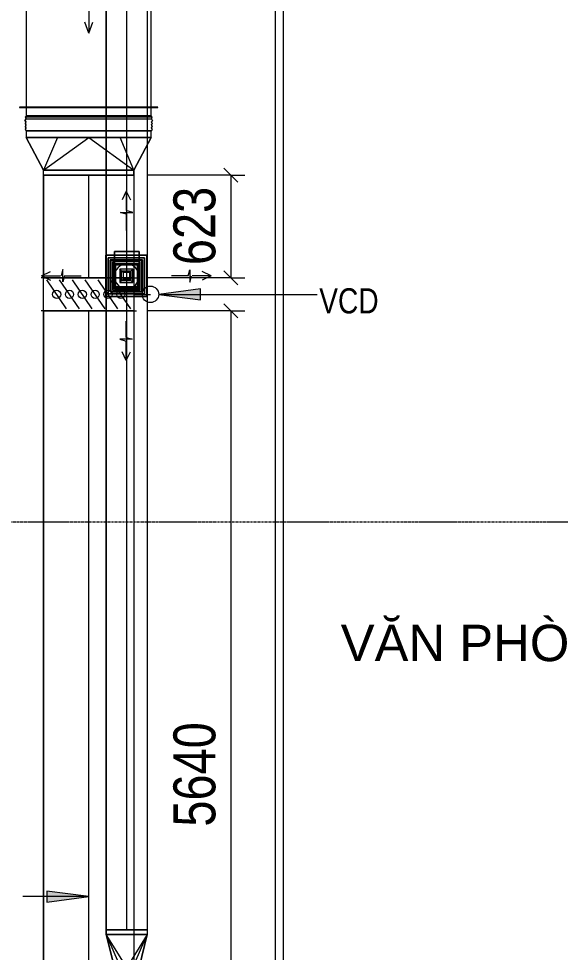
# Model space of a CAD drawing. Header units: millimetres. Extents: x -22227 to 20275, y 15053 to 61060.
# Drawn here: x 7230 to 10521, y 48825 to 54494 of the extents above; entities that cross this region are included whole.
import ezdxf

# ---------------------------------------------------------------- set-up
doc = ezdxf.new("R2010")
doc.units = ezdxf.units.MM
doc.linetypes.add('Grid Line', pattern=[22.225, 12.7, -3.175, 3.175, -3.175])
for name, color, linetype, lineweight in [('A-ANNO-DIMS', 7, 'Continuous', 9), ('A-ANNO-DIMS-170', 7, 'Continuous', 9), ('A-AREA-IDEN', 7, 'Continuous', 9), ('A-DETL-GENF', 7, 'Continuous', 5), ('A-GENM', 7, 'Continuous', 5), ('A-WALL', 7, 'Continuous', 9), ('M-EQPM', 7, 'Continuous', 5), ('M-HVAC-CDFF', 7, 'Continuous', 5), ('M-HVAC-DUCT', 7, 'Continuous', 18), ('M-HVAC-DUCT-CNTR', 7, 'Continuous', 5), ('M-HVAC-DUCT-IDEN', 7, 'Continuous', 9), ('S-GRID', 7, 'Continuous', 9)]:
    doc.layers.add(name, color=color, linetype=linetype, lineweight=lineweight)
doc.styles.add('Arial_2', font='arial.ttf', dxfattribs={"width": 0.8, "height": 153})
doc.styles.add('Arial_3', font='arial.ttf', dxfattribs={"width": 0.8, "height": 255})
doc.styles.add('Arial_4', font='arial.ttf', dxfattribs={"height": 221})
doc.dimstyles.new('AK_DIM_2_0_Arial_đỏ', dxfattribs={"dimscale": 304.8, "dimtxt": 260.166147, "dimasz": 0.278871, "dimexe": 0.278871, "dimexo": 0.278871, "dimgap": 0.055774, "dimtad": 1, "dimdec": 0, "dimzin": 0, "dimdsep": 46, "dimtxsty": 'Arial_3', "dimblk1": 'OBLIQUE', "dimblk2": 'OBLIQUE', "dimsah": 1, "dimcen": 0.09, "dimadec": 0, "dimazin": 0, "dimtfac": 1, "dimtdec": 4, "dimtix": 1, "dimtmove": 0, "dimatfit": 3, "dimfxl": 1, "dimtvp": 1, "dimtolj": 1, "dimtzin": 0, "dimarcsym": 2})

# ---------------------------------------------------------------- blocks, each defined once
blk = doc.blocks.new('AK-SGS-M3-A_rvt-1-MẶT BẰNG HỆ THỐNG GIÓ TƯƠI')
at = {"layer": 'A-WALL', "color": 253, "true_color": 0xaaaaaa}
for p, q in [((8788.9, 58116.9), (8788.9, 45066.9)), ((8838.9, 45066.9), (8838.9, 57756.9))]:
    blk.add_line(p, q, dxfattribs=at)
at = {"layer": 'A-WALL', "color": 254, "true_color": 0xcccccc}
for p, q in [((8788.9, 58116.9), (8788.9, 45066.9)), ((8838.9, 45066.9), (8838.9, 57756.9))]:
    blk.add_line(p, q, dxfattribs=at)
blk = doc.blocks.new('01_DSC_SAD_Asli_1 ROD Connector_Horizontal_ - FAF 250X250-2073749-MẶT BẰNG HỆ THỐNG GIÓ TƯƠI')
at = {"layer": 'A-GENM', "color": 4, "true_color": 0x00ffff}
for p, q in [((0, 515), (-25.4, 460.6)), ((0, 515), (25.4, 460.6)), ((0, 515), (0, 400)), ((-36.1, 385.4), (38.7, 385.4)), ((0, 375), (-36.1, 385.4)), ((38.7, 385.4), (0, 396.4)), ((0, 375), (0, 275)), ((-515, 0), (-460.6, 25.4)), ((-385.4, 38.7), (-396.4, 0)), ((-385.4, -36.1), (-385.4, 38.7)), ((375, 0), (385.4, 36.1)), ((385.4, 36.1), (385.4, -38.7)), ((515, 0), (460.6, 25.4)), ((-515, 0), (-460.6, -25.4)), ((-515, 0), (-400, 0)), ((-375, 0), (-385.4, -36.1)), ((-375, 0), (-275, 0)), ((375, 0), (275, 0)), ((385.4, -38.7), (396.4, 0)), ((515, 0), (400, 0)), ((515, 0), (460.6, -25.4)), ((0, -375), (0, -275)), ((-38.7, -385.4), (0, -396.4)), ((36.1, -385.4), (-38.7, -385.4)), ((0, -375), (36.1, -385.4)), ((0, -515), (0, -400)), ((0, -515), (-25.4, -460.6)), ((0, -515), (25.4, -460.6))]:
    blk.add_line(p, q, dxfattribs=at)
at = {"layer": 'M-HVAC-CDFF', "color": 4, "true_color": 0x00ffff}
for p, q in [((125, 125), (-125, 125)), ((-125, 125), (-125, -125)), ((-125, -125), (-125, 125)), ((-125, 125), (125, 125)), ((125, -125), (125, 125)), ((125, 125), (125, -125)), ((110, 110), (-110, 110)), ((-110, 110), (-110, -110)), ((-110, -110), (-110, 110)), ((-110, 110), (110, 110)), ((98, 98), (-98, 98)), ((-98, 98), (-98, -98)), ((-98, -98), (-98, 98)), ((-98, 98), (98, 98)), ((-95, -95), (-95, 95)), ((-95, 95), (95, 95)), ((95, 95), (-95, 95)), ((-95, 95), (-95, -95)), ((-95, -95), (-95, 95)), ((-95, 95), (95, 95)), ((95, 95), (-95, 95)), ((-95, 95), (-95, -95)), ((-85, 85), (-85, -85)), ((85, 85), (-85, 85)), ((-75, -75), (-75, 75)), ((-75, -75), (-75, 75)), ((75, 75), (-75, 75)), ((75, 75), (-75, 75)), ((-65, 65), (-65, -65)), ((-65, 65), (65, 65)), ((65, -65), (65, 65)), ((75, 75), (75, -75)), ((75, 75), (75, -75)), ((85, -85), (85, 85)), ((95, 95), (95, -95)), ((95, -95), (95, 95)), ((95, 95), (95, -95)), ((95, -95), (95, 95)), ((98, -98), (98, 98)), ((98, 98), (98, -98)), ((110, -110), (110, 110)), ((110, 110), (110, -110)), ((-40, 40), (-40, -40)), ((40, 40), (-40, 40)), ((-30, -30), (-30, 30)), ((-30, -30), (-30, 30)), ((30, 30), (-30, 30)), ((30, 30), (-30, 30)), ((-20, 20), (-20, -20)), ((-20, 20), (20, 20)), ((20, -20), (20, 20)), ((30, 30), (30, -30)), ((30, 30), (30, -30)), ((40, -40), (40, 40)), ((-40, -40), (40, -40)), ((30, -30), (-30, -30)), ((30, -30), (-30, -30)), ((-20, -20), (20, -20)), ((-110, -110), (110, -110)), ((110, -110), (-110, -110)), ((-98, -98), (98, -98)), ((98, -98), (-98, -98)), ((95, -95), (-95, -95)), ((-95, -95), (95, -95)), ((95, -95), (-95, -95)), ((-95, -95), (95, -95)), ((-85, -85), (85, -85)), ((75, -75), (-75, -75)), ((75, -75), (-75, -75)), ((-65, -65), (65, -65)), ((-125, -125), (125, -125)), ((125, -125), (-125, -125))]:
    blk.add_line(p, q, dxfattribs=at)
for points in [[(-75, 75), (-76.2, 76.2), (-79.1, 79.1), (-82.9, 82.9), (-85, 85)], [(-75, 75), (-72.7, 72.7), (-68.7, 68.7), (-66, 66), (-65, 65)], [(65, 65), (66, 66), (68.7, 68.7), (72.7, 72.7), (75, 75)], [(85, 85), (82.9, 82.9), (79.1, 79.1), (76.2, 76.2), (75, 75)], [(-30, 30), (-31.2, 31.2), (-34.1, 34.1), (-37.9, 37.9), (-40, 40)], [(-30, 30), (-27.7, 27.7), (-23.7, 23.7), (-21, 21), (-20, 20)], [(20, 20), (21, 21), (23.7, 23.7), (27.7, 27.7), (30, 30)], [(40, 40), (37.9, 37.9), (34.1, 34.1), (31.2, 31.2), (30, 30)], [(-30, -30), (-31.2, -31.2), (-34.1, -34.1), (-37.9, -37.9), (-40, -40)], [(-30, -30), (-27.7, -27.7), (-23.7, -23.7), (-21, -21), (-20, -20)], [(30, -30), (27.7, -27.7), (23.7, -23.7), (21, -21), (20, -20)], [(30, -30), (31.2, -31.2), (34.1, -34.1), (37.9, -37.9), (40, -40)], [(-75, -75), (-76.2, -76.2), (-79.1, -79.1), (-82.9, -82.9), (-85, -85)], [(-75, -75), (-72.7, -72.7), (-68.7, -68.7), (-66, -66), (-65, -65)], [(75, -75), (72.7, -72.7), (68.7, -68.7), (66, -66), (65, -65)], [(75, -75), (76.2, -76.2), (79.1, -79.1), (82.9, -82.9), (85, -85)]]:
    blk.add_open_spline(points, degree=3, dxfattribs=at)
blk = doc.blocks.new('03_DSC_Fan _axial_ - 760X780-1828072-MẶT BẰNG HỆ THỐNG GIÓ TƯƠI')
at = {"layer": 'M-EQPM', "color": 4, "true_color": 0x00ffff}
for p, q in [((52, 420), (50, 420)), ((50, 420), (50, -420)), ((50, 420), (50, -420)), ((52, -420), (52, 420)), ((52, -420), (52, 420)), ((730, 420), (728, 420)), ((728, 420), (728, -420)), ((728, 420), (728, -420)), ((730, -420), (730, 420)), ((730, -420), (730, 420)), ((-90.6, -380.4), (-90.6, 380.4)), ((-90.6, -380.4), (-90.6, 380.4)), ((-90.6, 379), (-90.6, -379)), ((-90.6, 379), (-90.6, -379)), ((-7.2, 386.2), (-17.4, 380.4)), ((-17.4, 380.4), (-17.4, -380.4)), ((-17.4, 380.4), (-17.4, -380.4)), ((0, 379), (-7.2, 386.2)), ((-7.2, -386.2), (-7.2, 386.2)), ((-7.2, -386.2), (-7.2, 386.2)), ((780, 380), (0, 380)), ((0, 380), (0, -380)), ((0, 380), (0, -380)), ((0, 379), (0, -379)), ((0, 379), (0, -379)), ((0, -378), (0, 378)), ((0, -378), (0, 378)), ((50, -379), (50, 379)), ((50, -379), (50, 379)), ((52, 379), (52, -379)), ((52, 379), (52, -379)), ((728, -379), (728, 379)), ((728, -379), (728, 379)), ((730, 379), (730, -379)), ((730, 379), (730, -379)), ((787.2, 386.2), (780, 379)), ((780, -380), (780, 380)), ((780, -380), (780, 380)), ((780, -379), (780, 379)), ((780, -379), (780, 379)), ((780, 378), (780, -378)), ((780, 378), (780, -378)), ((797.4, 380.4), (787.2, 386.2)), ((787.2, 386.2), (787.2, -386.2)), ((787.2, 386.2), (787.2, -386.2)), ((797.4, -380.4), (797.4, 380.4)), ((797.4, -380.4), (797.4, 380.4)), ((870.6, 380.4), (870.6, -380.4)), ((870.6, 380.4), (870.6, -380.4)), ((870.6, -379), (870.6, 379)), ((870.6, -379), (870.6, 379)), ((102, 0), (277.3, 0)), ((277.3, 0), (211.5, 23.9)), ((277.3, 0), (211.5, -23.9)), ((-17.4, -380.4), (-7.2, -386.2)), ((-7.2, -386.2), (0, -379)), ((0, -380), (780, -380)), ((780, -379), (787.2, -386.2)), ((787.2, -386.2), (797.4, -380.4)), ((50, -420), (52, -420)), ((728, -420), (730, -420))]:
    blk.add_line(p, q, dxfattribs=at)
at = {"layer": 'M-EQPM', "color": 4, "true_color": 0x00ffff, "flags": 128}
for points in [[(-90.6, 380.4), (-83, 384.1), (-77.7, 383.5), (-74.7, 382.2), (-72.9, 381.8), (-70.9, 382.5), (-68.4, 384), (-65.1, 384.9), (-61.3, 384.3), (-57.4, 382.9), (-54.2, 381.9), (-52.1, 382.2), (-50.4, 383.4), (-48.5, 384.7), (-45.8, 385.1), (-42.3, 383.7), (-38.9, 381.9), (-36.8, 381.6), (-34.9, 382.9), (-32.2, 385.6), (-29.5, 387.5), (-26, 386.4), (-17.4, 380.4)], [(-17.4, 380.4), (-26, 386.4), (-29.5, 387.5), (-32.2, 385.6), (-34.9, 382.9), (-36.8, 381.6), (-38.9, 381.9), (-42.3, 383.7), (-45.8, 385.1), (-48.5, 384.7), (-50.4, 383.4), (-52.1, 382.2), (-54.2, 381.9), (-57.4, 382.9), (-61.3, 384.3), (-65.1, 384.9), (-68.4, 384), (-70.9, 382.5), (-72.9, 381.8), (-74.7, 382.2), (-77.7, 383.5), (-83, 384.1), (-90.6, 380.4)], [(-50.8, 383.1), (-49.4, 384.2), (-48.6, 384.7), (-47.9, 385), (-47.2, 385.1), (-46.6, 385.2), (-45.9, 385.1), (-44.5, 384.8), (-37.4, 381.5), (-37, 381.5), (-36.5, 381.7), (-36.1, 381.9), (-35.2, 382.7), (-31.1, 386.5), (-30.1, 387.2), (-29.8, 387.4)], [(797.4, 380.4), (806.1, 386.4), (809.6, 387.5), (812.3, 385.5), (815, 382.9), (816.9, 381.5), (819, 381.9), (822.4, 383.8), (826, 385.1), (828.6, 384.7), (830.5, 383.3), (832.2, 382.2), (834.4, 381.9), (837.7, 383), (841.6, 384.4), (845.4, 384.9), (848.6, 383.9), (851.1, 382.4), (853, 381.7), (854.9, 382.4), (858, 383.9), (863.2, 384.7), (870.6, 380.4)], [(870.6, 380.4), (863.2, 384.7), (858, 383.9), (854.9, 382.4), (853, 381.7), (851.1, 382.4), (848.6, 383.9), (845.4, 384.9), (841.6, 384.4), (837.7, 383), (834.4, 381.9), (832.2, 382.2), (830.5, 383.3), (828.6, 384.7), (826, 385.1), (822.4, 383.8), (819, 381.9), (816.9, 381.5), (815, 382.9), (812.3, 385.5), (809.6, 387.5), (806.1, 386.4), (797.4, 380.4)], [(834.4, 381.9), (835.9, 382.3), (840.9, 384.2), (844.1, 384.9), (846, 384.8), (847.6, 384.3), (851.2, 382.4), (852.3, 381.9), (852.8, 381.7), (853.2, 381.8), (853.7, 381.9), (855.9, 382.9), (858.2, 384), (859.2, 384.4)], [(-17.4, -380.4), (-26, -386.4), (-29.5, -387.5), (-32.2, -385.6), (-34.9, -382.9), (-36.8, -381.6), (-38.9, -381.9), (-42.3, -383.7), (-45.8, -385.1), (-48.5, -384.7), (-50.4, -383.4), (-52.1, -382.2), (-54.2, -381.9), (-57.4, -382.9), (-61.3, -384.3), (-65.1, -384.9), (-68.4, -384), (-70.9, -382.5), (-72.9, -381.8), (-74.7, -382.2), (-77.7, -383.5), (-83, -384.1), (-90.6, -380.4)], [(-90.6, -380.4), (-83, -384.1), (-77.7, -383.5), (-74.7, -382.2), (-72.9, -381.8), (-70.9, -382.5), (-68.4, -384), (-65.1, -384.9), (-61.3, -384.3), (-57.4, -382.9), (-54.2, -381.9), (-52.1, -382.2), (-50.4, -383.4), (-48.5, -384.7), (-45.8, -385.1), (-42.3, -383.7), (-38.9, -381.9), (-36.8, -381.6), (-34.9, -382.9), (-32.2, -385.6), (-29.5, -387.5), (-26, -386.4), (-17.4, -380.4)], [(-50.8, -383.1), (-49.4, -384.2), (-48.6, -384.7), (-47.9, -385), (-47.2, -385.1), (-46.6, -385.2), (-45.9, -385.1), (-44.5, -384.8), (-37.4, -381.5), (-37, -381.5), (-36.5, -381.7), (-36.1, -381.9), (-35.2, -382.7), (-31.1, -386.5), (-30.1, -387.2), (-29.8, -387.4)], [(870.6, -380.4), (863.2, -384.7), (858, -383.9), (854.9, -382.4), (853, -381.7), (851.1, -382.4), (848.6, -383.9), (845.4, -384.9), (841.6, -384.4), (837.7, -383), (834.4, -381.9), (832.2, -382.2), (830.5, -383.3), (828.6, -384.7), (826, -385.1), (822.4, -383.8), (819, -381.9), (816.9, -381.5), (815, -382.9), (812.3, -385.5), (809.6, -387.5), (806.1, -386.4), (797.4, -380.4)], [(797.4, -380.4), (806.1, -386.4), (809.6, -387.5), (812.3, -385.5), (815, -382.9), (816.9, -381.5), (819, -381.9), (822.4, -383.8), (826, -385.1), (828.6, -384.7), (830.5, -383.3), (832.2, -382.2), (834.4, -381.9), (837.7, -383), (841.6, -384.4), (845.4, -384.9), (848.6, -383.9), (851.1, -382.4), (853, -381.7), (854.9, -382.4), (858, -383.9), (863.2, -384.7), (870.6, -380.4)], [(834.4, -381.9), (835.9, -382.3), (840.9, -384.2), (844.1, -384.9), (846, -384.8), (847.6, -384.3), (851.2, -382.4), (852.3, -381.9), (852.8, -381.7), (853.2, -381.8), (853.7, -381.9), (855.9, -382.9), (858.2, -384), (859.2, -384.4)]]:
    blk.add_lwpolyline(points, dxfattribs=at)
blk = doc.blocks.new('ConThu_VuongTron_NepC1 - Standard-2217751-MẶT BẰNG HỆ THỐNG GIÓ TƯƠI')
at = {"layer": 'M-HVAC-DUCT', "color": 4, "true_color": 0x00ffff}
for p, q in [((0, 275), (200, 380)), ((200, 380), (0, 275)), ((200, 0), (200, 380)), ((200, 0), (200, 380)), ((240, 380), (200, 380)), ((200, 380), (200, 0)), ((200, 380), (200, 0)), ((240, 0), (240, 380)), ((240, 0), (240, 380)), ((-30, -275), (-30, 275)), ((-30, 275), (-30, -275)), ((-30, 275), (0, 275)), ((-30, 275), (0, 275)), ((0, 275), (0, -275)), ((0, -275), (0, 275)), ((0, 275), (200, 0)), ((200, 190), (0, 275)), ((0, -275), (0, 275)), ((0, 275), (0, -275)), ((200, -380), (200, 0)), ((200, -380), (200, 0)), ((200, 0), (200, -380)), ((240, -380), (240, 0)), ((240, -380), (240, 0)), ((200, 0), (0, -275)), ((200, 0), (200, -380)), ((0, -275), (200, -190)), ((0, -275), (-30, -275)), ((-30, -275), (0, -275)), ((0, -275), (200, -380)), ((200, -380), (0, -275)), ((200, -380), (240, -380))]:
    blk.add_line(p, q, dxfattribs=at)
blk = doc.blocks.new('VanGio_ChuNhat_TrucVit - VCD-2432173-MẶT BẰNG HỆ THỐNG GIÓ TƯƠI')
at = {"layer": 'A-DETL-GENF', "color": 4, "true_color": 0x00ffff}
for p, q in [((-100, 275), (-100, 290)), ((100, 275), (100, 290)), ((-100, 275), (100, 275)), ((-100, -275), (-100, 275)), ((-87.5, 135), (87.5, 255)), ((100, 275), (100, -275)), ((-87.5, 57), (87.5, 177)), ((-87.5, -21), (87.5, 99)), ((-87.5, -99), (87.5, 21)), ((-87.5, -177), (87.5, -57)), ((-87.5, -255), (87.5, -135)), ((100, -275), (-100, -275)), ((-100, -275), (-100, -290)), ((0, -275), (0, -375)), ((100, -275), (100, -290))]:
    blk.add_line(p, q, dxfattribs=at)
for centre, radius in [((0, 195), 25), ((0, 117), 25), ((0, 39), 25), ((0, -39), 25), ((0, -117), 25), ((0, -195), 25), ((0, -375), 50)]:
    blk.add_circle(centre, radius, dxfattribs=at)
blk = doc.blocks.new('ChanRe_VuongTron_TDC - Standard-2479839-MẶT BẰNG HỆ THỐNG GIÓ TƯƠI')
at = {"layer": 'M-HVAC-DUCT', "color": 4, "true_color": 0x00ffff}
for p, q in [((7961.4, 53079.9), (7811.4, 53079.9)), ((7811.4, 52929.9), (7811.4, 53079.9)), ((7811.4, 53079.9), (7811.4, 52854.9)), ((7811.4, 52854.9), (7811.4, 53079.9)), ((7811.4, 53079.9), (7811.4, 52854.9)), ((7811.4, 53079.9), (7961.4, 53079.9)), ((7961.4, 53079.9), (7811.4, 53079.9)), ((7961.4, 53079.9), (7961.4, 52929.9)), ((7961.4, 52854.9), (7961.4, 53079.9)), ((7961.4, 53079.9), (7961.4, 52854.9)), ((7961.4, 52854.9), (7961.4, 53079.9)), ((7811.4, 52854.9), (7811.4, 52929.9)), ((7961.4, 52854.9), (7961.4, 52929.9)), ((7811.4, 52854.9), (7961.4, 52854.9)), ((7961.4, 52854.9), (7811.4, 52854.9)), ((7811.4, 52854.9), (7961.4, 52854.9))]:
    blk.add_line(p, q, dxfattribs=at)
for start, end in [(0, 180), (90, 270), (90, 270), (270, 90), (270, 90), (180, 360)]:
    blk.add_arc((7886.4, 52929.9), 75, start, end, dxfattribs=at)
blk = doc.blocks.new('ConThu_VuongTron_NepC1 - Standard-2481008-MẶT BẰNG HỆ THỐNG GIÓ TƯƠI')
at = {"layer": 'M-HVAC-DUCT', "color": 4, "true_color": 0x00ffff}
for p, q in [((-30, -125), (-30, 125)), ((-30, 125), (-30, -125)), ((-30, 125), (0, 125)), ((-30, 125), (0, 125)), ((0, 125), (200, 75)), ((200, 75), (0, 125)), ((0, 125), (0, -125)), ((0, -125), (0, 125)), ((0, 125), (200, 0)), ((200, 37.5), (0, 125)), ((0, -125), (0, 125)), ((0, 125), (0, -125)), ((200, 0), (200, 75)), ((200, 0), (200, 75)), ((240, 75), (200, 75)), ((200, 75), (200, 0)), ((200, 75), (200, 0)), ((240, 0), (240, 75)), ((240, 0), (240, 75)), ((200, -75), (200, 0)), ((200, -75), (200, 0)), ((200, 0), (200, -75)), ((240, -75), (240, 0)), ((240, -75), (240, 0)), ((200, 0), (0, -125)), ((0, -125), (200, -37.5)), ((200, 0), (200, -75)), ((0, -125), (200, -75)), ((200, -75), (0, -125)), ((200, -75), (240, -75)), ((0, -125), (-30, -125)), ((-30, -125), (0, -125))]:
    blk.add_line(p, q, dxfattribs=at)
blk = doc.blocks.new('AK-SGS-M3-Hrvt_rvt-1-MẶT BẰNG HỆ THỐNG GIÓ TƯƠI')
at = {"layer": 'M-HVAC-DUCT', "color": 4, "true_color": 0x00ffff}
for p, q in [((7761.4, 48962.8), (7761.4, 55832.8)), ((7761.4, 55832.8), (7761.4, 48962.8)), ((8011.4, 55832.8), (8011.4, 48962.8)), ((8011.4, 55832.8), (8011.4, 48962.8)), ((7380.5, 53543.7), (7930.5, 53543.7)), ((7930.5, 53543.7), (7380.5, 53543.7)), ((7380.5, 52920.5), (7380.5, 53543.7)), ((7380.5, 53543.7), (7380.5, 52920.5)), ((7930.5, 53543.7), (7930.5, 52920.5)), ((7930.5, 53543.7), (7930.5, 52920.5)), ((7380.5, 52920.5), (7930.5, 52920.5)), ((7930.5, 52920.5), (7380.5, 52920.5)), ((7380.5, 52720.5), (7930.5, 52720.5)), ((7930.5, 52720.5), (7380.5, 52720.5)), ((7380.5, 47080.9), (7380.5, 52720.5)), ((7380.5, 52720.5), (7380.5, 47080.9)), ((7930.5, 52720.5), (7930.5, 47080.9)), ((7930.5, 52720.5), (7930.5, 47080.9)), ((7761.4, 48962.8), (8011.4, 48962.8)), ((8011.4, 48962.8), (7761.4, 48962.8))]:
    blk.add_line(p, q, dxfattribs=at)
at = {"layer": 'M-HVAC-DUCT-CNTR', "color": 4, "true_color": 0x00ffff}
for p, q in [((7886.4, 48962.8), (7886.4, 55832.8)), ((7655.5, 52920.5), (7655.5, 53543.7)), ((7655.5, 47080.9), (7655.5, 52720.5))]:
    blk.add_line(p, q, dxfattribs=at)
at = {"layer": 'M-EQPM', "color": 4, "lineweight": 18, "true_color": 0x00ffff, "rotation": 270.0000000000001}
blk.add_blockref('03_DSC_Fan _axial_ - 760X780-1828072-MẶT BẰNG HỆ THỐNG GIÓ TƯƠI', (7655.5, 54684.3), dxfattribs=at)
at = {"layer": 'M-HVAC-CDFF', "color": 4, "lineweight": 18, "true_color": 0x00ffff, "rotation": 270.0000000000005}
blk.add_blockref('01_DSC_SAD_Asli_1 ROD Connector_Horizontal_ - FAF 250X250-2073749-MẶT BẰNG HỆ THỐNG GIÓ TƯƠI', (7883.9, 52933), dxfattribs=at)
at = {"layer": 'M-HVAC-DUCT', "color": 4, "lineweight": 18, "true_color": 0x00ffff}
for name, p, rotation in [('ConThu_VuongTron_NepC1 - Standard-2217751-MẶT BẰNG HỆ THỐNG GIÓ TƯƠI', (7655.5, 53573.7), 90.00000000000011), ('VanGio_ChuNhat_TrucVit - VCD-2432173-MẶT BẰNG HỆ THỐNG GIÓ TƯƠI', (7655.5, 52820.5), 90.00000000000011), ('ConThu_VuongTron_NepC1 - Standard-2481008-MẶT BẰNG HỆ THỐNG GIÓ TƯƠI', (7886.4, 48932.8), 270.0000000000001)]:
    blk.add_blockref(name, p, dxfattribs=dict(at, rotation=rotation))
blk.add_blockref('ChanRe_VuongTron_TDC - Standard-2479839-MẶT BẰNG HỆ THỐNG GIÓ TƯƠI', (0, 0), dxfattribs=at)
blk = doc.blocks.new('DIMBLOCK25-MẶT BẰNG HỆ THỐNG GIÓ TƯƠI')
at = {"layer": 'A-ANNO-DIMS-170', "color": 1, "true_color": 0xff0000}
for p, q in [((8518.1, 53543.7), (8475.6, 53586.2)), ((8518.1, 53543.7), (8015.5, 53543.7)), ((8518.1, 53543.7), (8518.1, 52920.5)), ((8518.1, 53543.7), (8560.6, 53501.2)), ((8518.1, 53543.7), (8603.1, 53543.7)), ((8518.1, 52920.5), (8475.6, 52963)), ((8518.1, 52920.5), (8015.5, 52920.5)), ((8518.1, 52920.5), (8560.6, 52878)), ((8518.1, 52920.5), (8603.1, 52920.5))]:
    blk.add_line(p, q, dxfattribs=at)
at = {"layer": 'A-ANNO-DIMS-170', "color": 0, "insert": (8170, 52997.9), "char_height": 255, "width": 561.959, "attachment_point": 1, "rotation": 90, "line_spacing_factor": 0.941778, "style": 'Arial_3'}
blk.add_mtext('623', dxfattribs=at)
blk = doc.blocks.new('_Oblique')
at = {"color": 0, "linetype": 'ByBlock', "lineweight": -2}
blk.add_line((-0.5, -0.5), (0.5, 0.5), dxfattribs=at)
blk = doc.blocks.new('DIMBLOCK33-MẶT BẰNG HỆ THỐNG GIÓ TƯƠI')
at = {"layer": 'A-ANNO-DIMS-170', "color": 1, "true_color": 0xff0000}
for p, q in [((8518.1, 52720.5), (8475.6, 52763)), ((8518.1, 52720.5), (8015.5, 52720.5)), ((8518.1, 52720.5), (8518.1, 47080.9)), ((8518.1, 52720.5), (8560.6, 52678)), ((8518.1, 52720.5), (8603.1, 52720.5)), ((8518.1, 47080.9), (8475.6, 47123.4)), ((8518.1, 47080.9), (8015.5, 47080.9)), ((8518.1, 47080.9), (8560.6, 47038.4)), ((8518.1, 47080.9), (8603.1, 47080.9))]:
    blk.add_line(p, q, dxfattribs=at)
at = {"layer": 'A-ANNO-DIMS-170', "color": 0, "insert": (8170, 49588.5), "char_height": 255, "width": 749.279, "attachment_point": 1, "rotation": 90, "line_spacing_factor": 0.941778, "style": 'Arial_3'}
blk.add_mtext('5640', dxfattribs=at)

msp = doc.modelspace()

# ---------------------------------------------------------------- hatches: boundary and pattern name
at = {"layer": 'M-HVAC-DUCT-IDEN'}
for points in [[(8080.5, 52820.5), (8335.5, 52786.9), (8335.5, 52854.1)], [(7655.5, 49163.4), (7400.5, 49196.9), (7400.5, 49129.8)]]:
    msp.add_hatch(color=256, dxfattribs=at).paths.add_polyline_path(points)

# ---------------------------------------------------------------- linework, layer by layer
for p, q in [((8335.5, 52854.1), (8080.5, 52820.5)), ((8335.5, 52786.9), (8335.5, 52854.1)), ((8080.5, 52820.5), (8335.5, 52786.9)), ((8080.5, 52820.5), (9043.4, 52820.5)), ((7655.5, 49163.4), (7254, 49163.4)), ((7655.5, 49163.4), (7400.5, 49196.9)), ((7400.5, 49196.9), (7400.5, 49129.8)), ((7400.5, 49129.8), (7655.5, 49163.4))]:
    msp.add_line(p, q, dxfattribs=at)
at = {"layer": 'S-GRID', "linetype": 'Grid Line'}
msp.add_line((20274.5, 51436.9), (-21036.6, 51436.9), dxfattribs=at)

# ---------------------------------------------------------------- block references
at = {"lineweight": 5}
for name in ['AK-SGS-M3-Hrvt_rvt-1-MẶT BẰNG HỆ THỐNG GIÓ TƯƠI', 'AK-SGS-M3-A_rvt-1-MẶT BẰNG HỆ THỐNG GIÓ TƯƠI']:
    msp.add_blockref(name, (0, 0), dxfattribs=at)

# ---------------------------------------------------------------- texts
at = {"layer": 'A-AREA-IDEN', "insert": (11665.1, 50544.6), "char_height": 221, "width": 4858.6, "attachment_point": 8, "line_spacing_factor": 0.936439, "style": 'Arial_4'}
msp.add_mtext('\\pxqc,t9.76923,19.53846,29.30769,39.07692,48.84615,58.61538,68.38462,78.15385,87.92308,97.69231,107.46154,117.23077,127,136.76923,146.53846,156.30769,166.07692,175.84615,185.61538,195.38462,205.15385,214.92308,224.69231,234.46154,244.23077,254,263.76923,273.53846,283.30769,293.07692,302.84615,312.61538;{VĂN PHÒNG THÍ NGHIỆM VI SINH}', dxfattribs=at)
at = {"layer": 'M-HVAC-DUCT-IDEN', "color": 1, "true_color": 0xff0000, "insert": (9236.6, 52780), "char_height": 153, "width": 378.08, "attachment_point": 5, "line_spacing_factor": 0.936439, "style": 'Arial_2'}
msp.add_mtext('\\pxqc,t11.28889,22.57778,33.86667,45.15556,56.44444,67.73333,79.02222,90.31111,101.6,112.88889,124.17778,135.46667,146.75556,158.04444,169.33333,180.62222,191.91111,203.2,214.48889,225.77778,237.06667,248.35556,259.64444,270.93333,282.22222,293.51111,304.8,316.08889,327.37778,338.66667,349.95556,361.24444;{VCD}', dxfattribs=at)

# ---------------------------------------------------------------- dimensions: what is measured, and where the dimension line sits
at = {"layer": 'A-ANNO-DIMS', "color": 1, "true_color": 0xff0000}
for base, p1, p2, override, picture, middle in [((8518.1, 52920.5), (7930.5, 53543.7), (7930.5, 52920.5), {"dimpost": '<>', "dimfxl": 623.148686}, 'DIMBLOCK25-MẶT BẰNG HỆ THỐNG GIÓ TƯƠI', (8370.8, 53232.1)), ((8518.1, 47080.9), (7930.5, 52720.5), (7930.5, 47080.9), {"dimpost": '<>', "dimfxl": 5639.569606}, 'DIMBLOCK33-MẶT BẰNG HỆ THỐNG GIÓ TƯƠI', (8370.9, 49900.7))]:
    dim = msp.add_linear_dim(base=base, p1=p1, p2=p2, angle=90, dimstyle='AK_DIM_2_0_Arial_đỏ', override=override, dxfattribs=at)
    dim.commit()
    dim.dimension.update_dxf_attribs({"geometry": picture, "text_midpoint": middle})

doc.saveas('drawing.dxf')
